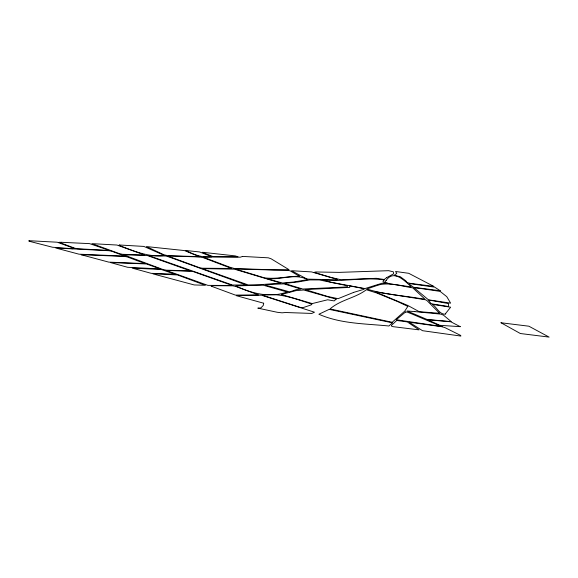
<?xml version="1.0" encoding="UTF-8"?>
<svg xmlns="http://www.w3.org/2000/svg" width="578" height="578" viewBox="0 0 578 578"><rect width="100%" height="100%" fill="white"/><g stroke="black" fill="none" stroke-linecap="round" stroke-linejoin="round"><path stroke-width="0.87" d="M445.638 313.478L445.616 314.237C439.403 314.627 436.946 307.51 432.525 304.368L450.638 307.2L445.638 313.478M391.501 325.313L391.429 326.1L393.293 326.693L419.086 329.865L407.309 321.91L396.746 320.458L391.501 325.313M347.407 285.734L347.262 286.717L344.235 287.085L302.793 289.029L284.246 283.408L298.075 281.956L309.801 279.918L319.345 279.933L347.407 285.734M263.684 303.226L263.25 305.473L260.851 307.93L257.824 308.132L277.281 312.286L282.035 312.821L285.46 312.51L311.78 313.435L314.475 312.207L261.422 295.192L236.337 295.683L263.684 303.226M29.066 240.715L28.9 241.171L52.511 247.239L72.662 248.742L74.259 248.417L57.229 242.211L29.066 240.715M337.277 279.398L337.061 279.781L308.132 279.152L306.47 278.791L291.5 270.714L311.499 271.906L337.277 279.398M384.067 279.94L382.918 281.847L386.118 283.444L382 283.242L364.928 288.574L331.526 282.375L322.986 279.882C343.253 282.1 364.104 276.862 384.067 279.94M407.83 306.391L404.723 311.159L392.195 322.278L330.016 308.948C340.644 299.664 355.376 298.118 366.351 289.744L376.48 292.901L397.368 301.449L407.83 306.391M311.831 304.129L311.13 304.924L302.886 307.669L300.047 307.351L262.477 295.206C279.629 292.446 295.763 298.992 311.831 304.129M386.176 280.381L384.775 281.948L389.16 283.755L411.009 286.883L410.987 286.507C404.427 280.67 393.791 269.218 386.176 280.381M266.393 284.578L265.728 285.192L289.686 291.89L296.225 289.672L301.008 289.058L283.863 283.863L266.393 284.578M392.354 322.835L388.929 325.999C365.404 323.637 340.926 323.926 318.875 314.244L329.185 309.36L392.354 322.835M336.15 299.173L334.149 300.914L327.654 299.78L312.214 303.573L281.327 294.505L296.015 290.626L303.739 290.004L336.15 299.173M433.789 286.399L409.99 283.321L407.071 282.512L405.749 280.771L400.279 276.718L394.695 275.496L394.601 274.89L396.783 273.437L395.554 271.487L408.711 273.3L433.789 286.399M405.532 311.99L396.248 319.75L441.491 326.469L411.717 313.883L407.252 312.113L405.532 311.99M386.624 277.657L384.226 279.499L376.292 278.314L341.013 279.766L330.789 277.361L314.179 272.39L315.704 271.963L339.337 272.375L388.647 270.685L393.394 271.833L393.575 273.856L386.624 277.657M267.838 278.56L267.484 278.834L282.498 283.025L293.48 282.042L307.597 279.644C295.25 272.932 281.053 280.07 267.838 278.56M174.874 274.167L151.219 273.336L132.218 268.105L161.269 269.485L174.874 274.167M211.945 285.691L211.1 286.124L235.398 295.098L258.503 294.896L235.918 286.5L232.811 285.828L211.945 285.691M203.434 268.611L202.885 268.857L248.237 284.947L260.338 284.665L280.894 283.112L234.502 269.182L203.434 268.611M119.567 245L118.844 245.325C133.547 250.859 148.344 257.535 164.434 255.462L143.879 246.423L119.567 245M353.693 292.374L338.116 298.667L327.878 296.543L305.148 289.571L349.748 287.396L349.741 285.893L363.042 288.48L364.097 289.275L353.693 292.374M501.018 322.762L520.345 333.52L549.1 337.097L528.87 326.202L501.018 322.762M202.762 252.304L202.379 252.441L213.289 256.661L238.013 256.769L235.217 255.895L202.762 252.304M287.107 291.984C270.229 298.277 252.232 293.494 236.481 286.356L235.773 285.864L263.33 285.221L287.107 291.984M378.879 284.86L366.835 288.986C384.464 294.686 403.415 295.553 421.6 298.761L424.909 299.101L412.764 287.873C401.659 286.226 390.085 282.216 378.879 284.86M242.579 256.415L240.34 257.181L203.593 256.87L204.077 257.506L229.755 267.195L234.661 268.582L273.972 269.832L289.051 269.709L271.19 258.828L268.351 257.824L242.579 256.415M439.576 313.29L419.231 311.687L407.931 305.524L375.151 291.818L425.524 299.772L426.983 300.582L439.576 313.29M169.188 255.989L168.133 256.177L199.742 267.773L202.293 268.228L231.612 268.474L203.463 257.737L199.482 256.943L169.188 255.989M299.491 276.248C287.75 276.219 275.923 279.477 264.218 277.801L235.145 268.951L287.757 270.425L290.048 270.8L299.491 276.248M160.33 268.936L127.651 267.296L110.376 262.528L146.379 263.951L160.33 268.936M460.233 326.671L439.815 325.32L427.547 319.721L450.84 321.794L460.233 326.671M246.076 284.932L232.443 285.033L148.9 255.686L165.749 256.011L169.079 256.972L246.076 284.932M124.848 256.133L78.984 254.183L55.777 248.013L109.061 250.722L112.053 251.351L124.848 256.133M169.296 270.49L166.702 270.583L207.885 285.373L232.277 285.467L192.777 271.422L169.296 270.49M61.564 242.298L59.05 242.305L74.772 248.215L77.394 248.728L108.144 250.404L107.465 249.747L89.561 243.627L61.564 242.298M440.226 290.734L413.566 287.28L409.39 284.311L409.188 283.545L434.685 287.15L440.226 290.734M156.631 273.943L153.062 273.9L194.194 284.94L205.349 285.294L177.46 274.933L156.631 273.943M127.926 254.92L123.714 254.855L162.512 269.348L166.298 270.186L190.292 270.822L147.311 255.534L127.926 254.92M212.01 256.762C202.517 258.156 193.868 254.522 185.545 250.469L199.62 251.957L212.01 256.762M144.616 254.985L122.507 254.313L119.328 253.598L91.96 243.649L116.951 245.036L144.616 254.985M84.099 254.797L81.13 254.725L108.78 262.13L145.114 263.611L127.182 256.899L124.653 256.444L84.099 254.797M191.318 256.415L168.061 255.686L164.022 254.826L146.429 246.568L184.454 250.57L199.728 256.776L191.318 256.415M414.823 311.6L407.042 310.993L427.106 319.49L451.223 321.614L443.384 315.082L440.79 314.114L414.823 311.6M420.683 288.494L414.058 287.808L428.508 299.859L450.623 303.139L446.751 296.637L440.111 291.384L420.683 288.494M442.293 326.772L409.21 322.206L422.504 330.695L460.854 336.064L460.688 335.45L445.031 327.661L442.293 326.772M432.51 300.654L428.623 300.184L430.762 303.298L432.582 304.006L448.615 306.535L448.391 303.566L432.51 300.654"/></g></svg>
